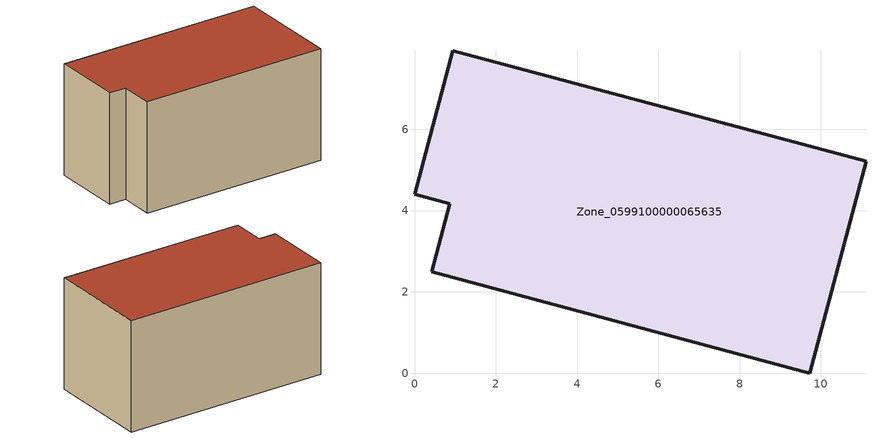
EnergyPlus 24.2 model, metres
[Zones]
Zone_0599100000065635
 floor ground (C_G): 11.11,5.21 9.72,0 0.43,2.5 0.87,4.17 0,4.4 0.94,7.93 z0
 wall outside (C_F): 9.72,0 11.11,5.21 0.94,7.93 0,4.4 0.87,4.17 0.43,2.5 9.72,0 z0:5.67
 roof outside (C_R): 0.43,2.5 9.72,0 11.11,5.21 0.94,7.93 0,4.4 0.87,4.17 z5.67
[BUILDING]
Pand.0599100000065635: North Axis=0; Terrain=City; Loads Convergence Tolerance Value=0.04; Temperature Convergence Tolerance Value=0.4; Solar Distribution=FullExterior; Maximum Number of Warmup Days=25; Minimum Number of Warmup Days=1
[Site:Location]
Rotterdam.The.Hague.AP_ZH_NLD Design_Conditions: Latitude=51.96; Longitude=4.45; Time Zone=1; Elevation=-4.5
[SITE:GROUNDTEMPERATURE:BUILDINGSURFACE]
18, 18, 18, 18, 18, 18, 18, 18, 18, 18, 18, 18
[MATERIAL] Thermal Absorptance=0.9; Solar Absorptance=0.7; Visible Absorptance=0.7
Name | Roughness | Thickness | Conductivity | Density | Specific Heat
G.TI.1975-1991 | MediumSmooth | 0.15 | 0.288461 | 540 | 1210
F.TI.1975-1991 | Rough | 0.3 | 0.230769 | 1920 | 840
R.TI.1975-1991 | MediumRough | 0.2 | 0.153846 | 1500 | 1000
[CONSTRUCTION]
C_G: G.TI.1975-1991
C_F: F.TI.1975-1991
C_R: R.TI.1975-1991
[ZONE]
Zone_0599100000065635: Type=1; Multiplier=1; Ceiling Height=Autocalculate; Volume=Autocalculate; Floor Area=autocalculate; Part of Total Floor Area=Yes
[ZONEINFILTRATION:DESIGNFLOWRATE]
Infil_Zone_0599100000065635: Zone or ZoneList or Space or SpaceList=Zone_0599100000065635; Schedule=AlwaysOn; Design Flow Rate Calculation Method=Flow/Area; Flow Rate per Floor Area=0.003; Constant Term Coefficient=1; Temperature Term Coefficient=0; Velocity Term Coefficient=0; Velocity Squared Term Coefficient=0
[HVACTEMPLATE:ZONE:IDEALLOADSAIRSYSTEM]
Zone_0599100000065635: Maximum Heating Supply Air Temperature=50; Minimum Cooling Supply Air Temperature=13; Maximum Heating Supply Air Humidity Ratio=0.0156; Minimum Cooling Supply Air Humidity Ratio=0.0077; Heating Limit=NoLimit; Cooling Limit=NoLimit; Dehumidification Control Type=ConstantSensibleHeatRatio; Cooling Sensible Heat Ratio=0.7; Dehumidification Setpoint=60; Humidification Control Type=None; Humidification Setpoint=30; Outdoor Air Method=None; Outdoor Air Flow Rate per Person=0.00944; Outdoor Air Flow Rate per Zone Floor Area=0; Outdoor Air Flow Rate per Zone=0; Demand Controlled Ventilation Type=None; Outdoor Air Economizer Type=NoEconomizer; Heat Recovery Type=None; Sensible Heat Recovery Effectiveness=0.7; Latent Heat Recovery Effectiveness=0.65
[ZONECONTROL:THERMOSTAT]
ThermostatControl_Zone_0599100000065635: Zone or ZoneList=Zone_0599100000065635; Control Type Schedule=DualSetpointControlType; Control 1=Thermostat_Zone_0599100000065635; Temperature Difference Between Cutout And Setpoint=0
[THERMOSTATSETPOINT:DUALSETPOINT]
Thermostat_Zone_0599100000065635: Heating Setpoint Temperature Schedule=HeatingSetpoint_Zone_0599100000065635; Cooling Setpoint Temperature Schedule=CoolingSetpoint_Zone_0599100000065635
[SCHEDULE:COMPACT]
HeatingSetpoint_Zone_0599100000065635: Through: 12/31, For: AllDays, Until: 24:00, 21
CoolingSetpoint_Zone_0599100000065635: Through: 12/31, For: AllDays, Until: 24:00, 24
DualSetpointControlType: Through: 12/31, For: AllDays, Until: 24:00, 4
AlwaysOn: Through: 12/31, For: AllDays, Until: 24:00, 1
